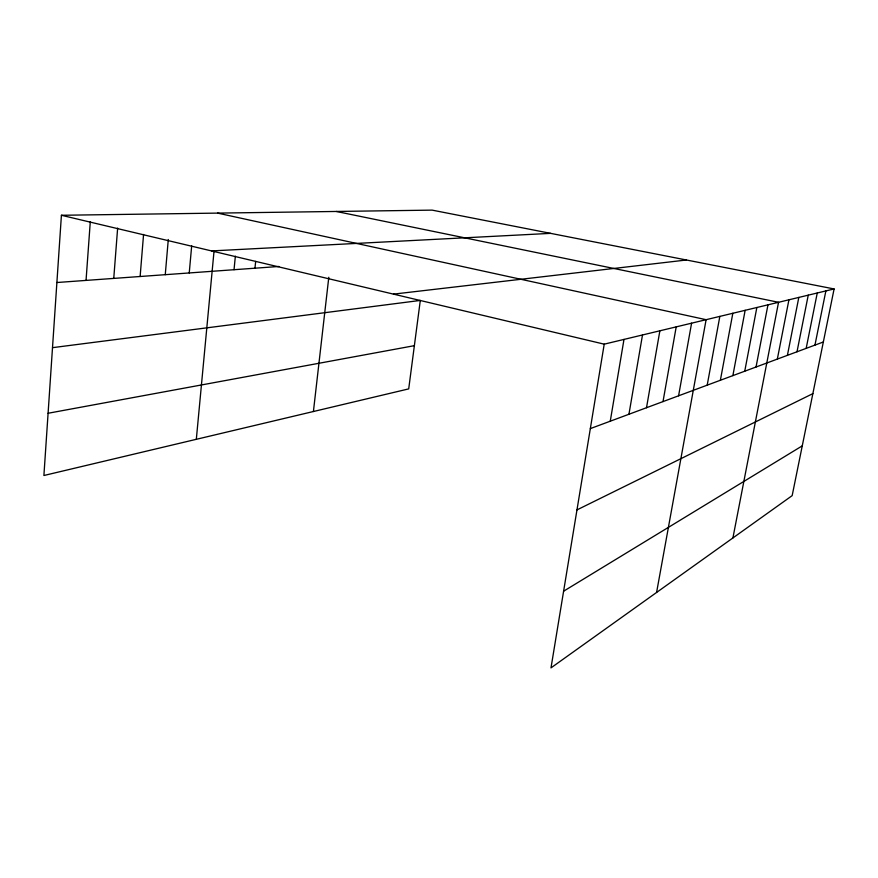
<?xml version="1.0" encoding="UTF-8"?>
<svg xmlns="http://www.w3.org/2000/svg" width="878" height="878" viewBox="0 0 878 878"><rect width="100%" height="100%" fill="white"/><g stroke="black" fill="none" stroke-linecap="round" stroke-linejoin="round"><path stroke-width="1.32" d="M834.1 288.95L604.218 344.165L551 667.873L792.165 495.631L834.1 288.95L432.13 210.127L61.416 215.275L43.9 475.503L408.709 388.888L420.299 300.43L52.504 347.666M86.044 280.411L90.291 221.695M113.756 278.403L117.641 228.082M140.129 276.493L143.564 234.459M165.262 274.682L168.291 239.485M189.242 272.948L191.678 245.895M196.321 439.318L214.045 250.998M234.031 269.711L235.359 256.156M254.971 268.196L255.663 261.403M313.413 411.519L328.8 277.261M610.265 421.199L623.984 339.424M628.944 414.251L642.498 334.979M646.504 407.732L659.872 330.797M663.011 401.586L676.203 326.879M678.584 395.802L691.59 323.181M656.59 592.452L706.11 319.691L217.612 213.113M707.196 385.168L719.839 316.398M720.366 380.273L732.834 313.27M732.867 375.619L745.148 310.318M744.742 371.207L756.847 307.509M756.035 367.015L767.965 304.831M732.91 537.951L778.545 302.295L336.329 211.466M777.337 359.091L788.927 299.804M787.401 355.349L798.815 297.422M797.005 351.782L808.243 295.162M806.169 348.379L817.253 293M814.949 345.12L825.869 290.925M563.599 591.212L802.262 445.859M576.967 509.899L812.863 393.629M590.334 428.607L823.334 341.992M48.092 413.264L414.372 345.669M393.465 294.13L686.464 259.998M56.883 282.518L278.886 266.473M211.51 250.921L550.605 233.361M61.416 215.275L604.218 344.165"/></g></svg>
